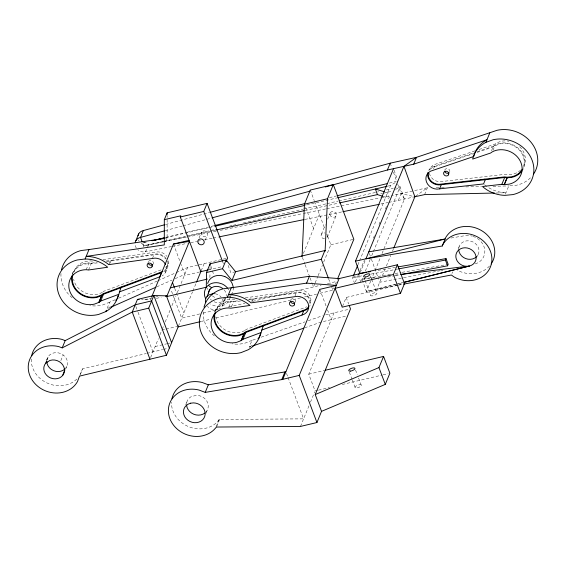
<?xml version="1.0" encoding="UTF-8"?>
<svg xmlns="http://www.w3.org/2000/svg" width="566" height="566" viewBox="0 0 566 566"><rect width="100%" height="100%" fill="white"/><g stroke="black" fill="none" stroke-linecap="round" stroke-linejoin="round"><path stroke-width="0.42" stroke-dasharray="2.83 2.12" d="M165.541 241.88L167.104 238.081L167.126 215.455M209.894 277.623L209.965 273.3M210.014 269.848L210.057 267.251M80.513 374.225L82.509 368.841L146.063 353.552M150.606 357.563L158.353 338.701M72.427 273.937L73.361 271.666M46.433 360.422L47.431 358.002M47.042 359.976L48.704 355.936M86.188 269.72L88.989 262.914L91.367 263.169L96.588 262.419M88.565 269.982L91.367 263.169M60.838 360.62L63.173 354.96M65.84 368.664L66.838 366.237M108.771 264.64L110.504 260.424L156.768 253.893A10.648 9.353 22.4 0 1 166.277 258.662M110.08 263.148L111.24 260.339M115.323 299.669L109.698 302.166L106.882 309.008A31.434 27.614 22.4 0 0 110.349 306.701M79.848 375.315L82.509 368.841M163.213 241.951L148.511 244.944L145.695 251.785A8.235 7.238 22.4 0 1 137.757 249.663M152.445 258.436L154.178 254.212M151.511 297.348L150.514 299.775L141.493 299.527M165.505 272.43L167.246 268.213M199.083 237.925L201.404 232.293M159.966 334.789L161.897 330.091L165.201 329.306M162.23 329.278L163.907 325.209M165.244 321.955L170.267 309.744M171.944 305.675L175.962 295.912M177.299 292.657L187.643 267.52L198.369 264.987M205.26 240.154L207.248 235.322A3.297 2.894 22.4 0 0 204.071 230.85A3.297 2.894 22.4 0 0 201.652 235.251A3.297 2.894 22.4 0 0 207.248 235.322M178.403 326.179L192.532 291.851M192.865 291.044L196.183 282.972M204.142 263.622L200.831 271.673L184.332 275.571M214.719 312.149L215.653 309.878M222.671 305.322L225.664 298.041M185.74 404.697L187.608 400.155M230.1 298.027L231.098 295.601M231.43 294.794L232.428 292.367A13.181 11.575 22.4 0 0 233.249 287.903M228.791 307.182L231.282 301.126L233.659 301.381L238.88 300.631M231.48 306.68L233.659 301.381M251.644 301.452L252.797 298.636L299.06 292.106A10.648 9.353 22.4 0 1 309.885 305.69M205.967 413.336L207.213 410.315M252.372 301.367L253.533 298.551M216.021 427.075L219.134 419.512L219.622 419.463L303.602 418.861L309.178 405.313M250.83 346.64L249.174 347.22L251.99 340.378L257.785 338.355M216.82 426.276L219.622 419.463M303.39 253.412L319.429 214.408M295.028 295.947L296.471 292.424M321.403 234.324L325.323 224.801M327.601 219.247L330.211 212.901M327.247 237.352L336.055 215.922A3.297 2.894 22.3 0 0 332.886 211.458A3.297 2.894 22.3 0 0 330.459 215.851A3.297 2.894 22.3 0 0 336.055 215.922M314.795 283.729L313.472 286.941L312.552 284.486M315.128 282.922L317.767 276.498M318.099 275.692L322.394 265.249M323.717 262.037L330.834 244.724L326.83 234.076M320.002 293.273L332.907 290.216L333.883 287.832M335.185 284.656L336.494 281.486L327.113 283.707M317.625 390.356L315.078 390.965L308.767 374.168L334.018 312.828M353.212 276.243L352.547 277.864L354.394 282.774M357.882 264.895L359.212 261.655M359.544 260.841L390.547 185.485L397.905 181M342.529 306.355L346.194 297.447L397.636 285.243M355.363 281.974L358.03 275.493M360.033 270.626L364.37 260.098M373.376 238.222L374.374 235.789M379.043 224.447L380.041 222.014M385.382 209.052L387.045 204.998M359.254 274.956L358.653 276.413L360.811 282.144M360.188 272.692L365.19 260.516M300.489 426.431L303.602 418.861L288.073 377.543M310.486 402.122L314.753 391.757M361.405 280.686L362.679 277.609M365.346 271.121L370.355 258.959M371.692 255.712L373.029 252.471M373.362 251.658L400.077 186.78L394.056 188.174M388.778 202.373L398.294 200.442L401.103 193.6L396.985 182.089M370.723 281.033L366.386 291.582L403.388 282.597M371.055 280.22L374.727 271.298M375.06 270.484L380.402 257.502M382.071 253.441L404.435 199.083L400.077 186.78L393.858 190.572M381.031 279.01L376.822 289.254L397.615 285.285M382.375 275.755L385.057 269.239M386.394 265.978L390.752 255.393M392.422 251.318L393.427 248.877M433.514 168.916L434.674 166.1L473.134 153.082M424.599 194.612L427.415 187.77L429.162 187.728M491.514 150.768L493.382 146.233L495.193 144.981A19.477 17.107 22.4 0 1 518.456 148.377A19.477 17.107 22.4 0 1 522.92 169.538M493.014 150.273L495.193 144.981M458.099 249.196L459.698 245.319M451.979 273.463L452.616 271.913M477.393 256.37L478.029 254.813M505.417 194.06L508.763 185.924L516.68 185.181A31.434 27.614 22.4 0 0 531.163 177.101M219.134 419.512L217.096 422.186A26.354 23.156 22.4 0 1 187.997 426.389A26.354 23.156 22.4 0 1 171.512 402.256M102.991 291.985L104.215 291.087L161.388 269.784M245.283 330.197L246.507 329.306L304.508 307.685A9.983 8.773 22.4 0 0 306.779 306.793M415.564 196.253L427.415 187.77L391.594 195.539M355.469 276.116L352.547 277.864L362.127 275.755M118.535 298.24L157.107 281.09M157.907 280.736L175.587 272.876M176.394 272.522L187.643 267.52M156.704 286.863L171.972 280.078M175.184 278.649L184.827 274.361L181.134 264.527M102.375 292.431L98.251 294.058A18.812 16.527 22.4 0 1 73.637 279.25M109.698 302.166L102.559 304.989A31.434 27.614 22.4 0 1 89.831 305.619M244.668 330.643L240.55 332.277A18.812 16.527 22.4 0 1 215.802 316.727M251.99 340.378L244.852 343.208A31.434 27.614 22.4 0 1 232.131 343.831M434.674 166.1L432.29 166.963A10.648 9.353 22.4 0 0 428.703 170.352M261.096 337.195L304.982 321.856M308.293 320.703L322.365 315.778M304.65 327.827L321.212 322.04L347.694 315.757M474.945 150.867L436.032 164.034A9.983 8.773 22.4 0 0 429.53 170.175M479.084 149.466L494.811 144.139L496.63 142.887L500.967 141.316A18.812 16.527 22.4 0 1 508.933 141.217M474.605 153.237L434.95 166.652A9.983 8.773 22.4 0 0 429.283 170.663M477.096 152.395L493.736 146.757L495.554 145.504L499.891 143.941A18.812 16.527 22.4 0 1 519.404 150.131A18.812 16.527 22.4 0 1 522.743 168.463M477.11 151.716L493.382 146.233M165.491 224.518L209.753 212.434M165.23 230.659L182.252 226.018M183.101 225.784L211.196 218.115M395.563 284.344L366.386 291.582L363.464 283.347M396.419 284.132L403.289 282.427M142.568 243.055L146.856 242.015L142.568 243.055L144.387 248.127M165.704 237.43L186.271 232.435M187.127 232.23L210.262 226.605M211.118 226.4L213.686 225.77M329.355 197.661L336.211 195.992M389.337 183.087L396.193 181.417M146.919 353.347L162.633 349.597M330.834 244.724L353.849 239.269M235.583 271.73L230.907 272.84L227.589 264.018M144.733 299.619L151.313 298.056M155.424 297.079L157.893 296.499M199.664 313.932L181.693 318.191L171.222 290.33M203.088 313.118L217.634 309.673M228.756 307.034L245.014 303.178M252.719 301.353L321.148 285.123M201.326 321.417L210.785 319.174M215.943 317.95L301.084 297.758M304.522 296.945L316.564 294.094M398.492 285.038L404.492 283.616M155.134 346.534L166.659 343.803M167.479 343.604L169.949 343.024M163.475 349.399L167.67 348.401M325.691 314.809L348.854 309.298M308.767 374.168L324.445 370.454M318.474 390.158L329.511 387.54M342.26 384.512L382.227 375.032M383.076 374.826L388.177 373.617M199.19 264.789L226.775 258.259M208.373 269.883L221.787 266.706M156.294 298.409L161.239 297.235M166.022 329.115L176.755 326.575M165.767 237.67L214.733 226.301M306.652 204.963L336.713 197.98M388.014 186.072L390.547 185.485M163.397 241.364L143.601 245.934L185.881 236.652M164.253 241.166L185.775 236.206M186.631 236.008L209.873 230.645M210.729 230.447L215.894 229.258M229.669 226.082L232.251 225.487M233.107 225.289L238.272 224.101M243.437 222.905L302.824 209.215M303.68 209.01L326.058 203.852M326.922 203.654L338.107 201.071M338.97 200.873L378.562 191.747M386.309 189.957L393.193 188.372M380.741 193.834L382.404 193.459M383.232 193.268L392.344 191.181M398.294 200.442L414.871 196.756L401.103 193.6L404.435 199.083M189.327 235.895L211.762 230.963M212.625 230.779L216.078 230.015M304.954 210.51L338.602 203.116M164.083 241.774L186.575 237.204M187.438 237.027L209.929 232.456M213.389 231.756L216.849 231.048M220.308 230.348L302.492 213.644M303.355 213.467L325.846 208.896M326.709 208.72L380.345 197.824M381.208 197.647L390.724 195.709M171.647 246.507L145.695 251.785L144.648 248.856M172.51 246.33L187.219 243.345M190.678 242.637L196.735 241.406M197.598 241.229L201.057 240.529M204.517 239.828L212.307 238.244M213.17 238.067L218.363 237.013M304.869 219.431L342.062 211.868M380.989 203.958L387.915 202.55M218.002 309.468L215.766 309.899A9.077 7.974 22.4 0 1 207.411 306.348M440.348 270.682L379.694 282.271L378.81 279.802M441.218 270.513L442.945 270.187M398.485 285.115L403.678 284.125M370.801 274.121L394.233 269.713M395.096 269.55L397.7 269.055M387.71 277.078L394.651 275.769M395.521 275.607L399.858 274.786M378.13 270.343L395.542 267.336M363.174 282.526L362.007 279.229L390.731 274.269M395.082 273.52L401.174 272.465M402.044 272.317L447.31 264.492M451.067 238.01L463.78 235.873A16.258 14.284 22.4 0 1 472.044 236.093M165.371 238.336L167.104 238.081M102.998 259.653L155.409 252.181A9.983 8.773 22.4 0 1 166.821 256.341M106.153 261.046L110.504 260.424L111.028 260.976M97.402 262.914L84.341 264.089A18.812 16.527 22.4 0 0 73.955 271.963M106.769 261.577L154.327 254.799A9.983 8.773 22.4 0 1 165.746 258.959M245.29 297.865L297.702 290.393A9.983 8.773 22.4 0 1 308.307 293.577A9.983 8.773 22.4 0 1 310.019 303.51M248.446 299.258L252.797 298.636L253.32 299.188M240.543 301.006L226.633 302.301A18.812 16.527 22.4 0 0 216.247 310.175M249.061 299.796L296.619 293.011A9.983 8.773 22.4 0 1 309.701 303.97M362.007 279.229L376.85 277.404M395.181 275.147L399.546 274.609M436.16 187.572L440.532 187.473M441.409 187.452L444.904 187.374M465.903 186.9L481.645 186.539M493.014 186.285L508.763 185.924M496.325 192.985L505.947 192.765A31.434 27.614 22.4 0 1 487.453 186.9M92.513 261.145L90.128 260.884L85.424 261.464A18.812 16.527 22.4 0 0 73.792 272.571M234.805 299.357L232.421 299.103L227.716 299.683A18.812 16.527 22.4 0 0 215.894 311.633M385.927 192.263L387.554 192.765L389.408 197.697M383.161 196.423L388.899 198.256M212.377 295.813L212.752 296.167A13.181 11.575 22.4 0 0 215.738 297.858M370.433 276.003L371.353 278.465M371.664 279.286L376.899 293.216A3.297 1.217 -20.6 0 1 372.428 295.891A3.297 1.217 -20.6 0 1 372.06 293.782A3.297 1.217 -20.6 0 1 376.899 293.216M364.221 278.161L364.837 279.795M365.141 280.616L370.688 295.374M310.274 190.063L314.243 200.612M314.547 201.425L324.672 228.339M346.194 297.447L348.656 303.999M305.69 207.481L313.614 228.544M328.62 278.819L330.459 283.707M331.683 286.962L332.907 290.216M355.554 370.023L357.365 374.833M358.568 378.038L361.285 385.255A3.297 1.217 -20.6 0 1 356.806 387.929A3.297 1.217 -20.6 0 1 356.439 385.814A3.297 1.217 -20.6 0 1 361.285 385.255M319.804 289.353L326.278 306.56M327.509 309.835L331.209 319.67M349.342 372.173L352.059 379.39M352.356 380.196L355.073 387.413M302.378 257.445L304.848 263.997M305.152 264.817L309.779 277.107M310.083 277.927L312.241 283.665M286.516 373.411L287.761 376.715M222.763 262.03L223.379 263.664M173.451 244.038L179.91 261.251M174.661 288.25L183.893 312.835M135.868 306.432L137.729 311.392M138.04 312.22L152.933 351.896M390.207 163.171L391.679 167.281M393.448 172.22L396.688 181.269M369.379 253.49L371.147 258.421M371.438 259.242L378.512 278.981M394.12 170.295L397.325 179.351M210.892 266.19L212.2 270.187M212.462 270.987L213.771 274.984M72.094 297.73A31.434 27.614 22.4 0 1 61.036 272.897M148.434 261.676A2.639 2.314 22.4 0 1 151.872 260.806A2.639 2.314 22.4 0 1 153.145 264.032M167.55 260.961A10.648 9.353 22.4 0 1 163.779 271.715M166.093 265.992A10.648 9.353 22.4 0 1 162.046 275.932M168.583 260.813A9.983 8.773 22.4 0 1 165.159 268.157M46.815 360.344A10.542 9.261 22.4 0 1 60.781 353.601A10.542 9.261 22.4 0 1 65.564 368.303M326.999 234.395A3.297 2.894 22.3 0 1 326.787 237.953M324.573 238.788A3.297 2.894 22.3 0 1 321.092 235.406A3.297 2.894 22.3 0 1 324.919 232.994M230.32 295.509A13.181 11.575 22.4 0 1 228.523 296.994M224.872 298.615A13.181 11.575 22.4 0 1 223.245 298.926M207.899 289.608A13.181 11.575 22.4 0 1 207.51 288.073M230.199 296.711A13.181 11.575 22.4 0 1 210.46 303.928M227.32 287.853A13.181 11.575 22.4 0 1 228.735 289.891M72.462 273.718A19.477 17.107 22.4 0 1 88.989 262.907M76.82 379.071A26.354 23.156 22.4 0 1 47.268 383.076A26.354 23.156 22.4 0 1 31.286 358.264M222.438 299.096A9.077 7.974 22.4 0 1 218.695 309.206M215.179 293.775A9.077 7.974 22.4 0 1 221.207 297.2M225.36 298.664A9.077 7.974 22.4 0 1 214.16 301.827M211.493 300.171A9.077 7.974 22.4 0 1 210.403 299.074M224.2 289.919A9.077 7.974 22.4 0 1 226.188 296.025M167.508 263.438A9.983 8.773 22.4 0 1 163.404 271.199M290.726 299.888A2.639 2.314 22.4 0 1 294.164 299.018A2.639 2.314 22.4 0 1 295.438 302.251M214.755 311.93A19.477 17.107 22.4 0 1 231.282 301.126M251.976 345.416A31.434 27.614 22.4 0 1 249.174 347.22M214.387 335.942A31.434 27.614 22.4 0 1 203.265 311.923M205.663 412.345A11.051 9.707 22.4 0 0 207.099 401.57A11.051 9.707 22.4 0 0 196.572 395.323L191.266 396.582A11.051 9.707 22.4 0 0 186.575 405.093M486.774 186.44A31.434 27.614 22.4 0 1 484.185 184.452M429.445 173.267A9.983 8.773 22.4 0 0 442.272 181.467L505.7 174.278L508.162 174.597L512.732 174.165A18.812 16.527 22.4 0 0 520.713 170.019M519.687 146.707A18.812 16.527 22.4 0 1 523.416 166.602M136.371 248.099A8.235 7.238 22.4 0 1 135.033 244.378M444.72 170.274A2.639 2.314 22.4 0 1 448.102 168.795A2.639 2.314 22.4 0 1 449.581 172.191M148.511 244.944A8.235 7.238 22.4 0 1 141.118 243.267M139.179 241.257A8.235 7.238 22.4 0 1 138.507 240.069M458.87 247.54A10.337 9.084 22.4 0 1 473.254 242.099A10.337 9.084 22.4 0 1 476.586 256.716M472.858 236.333A16.258 14.284 22.4 0 1 484.843 250.88A16.258 14.284 22.4 0 1 473.947 264.258M489.512 266.02A26.354 23.156 22.4 0 1 457.314 270.187"/><path stroke-width="0.85" d="M226.287 261.28L227.61 258.061L207.071 203.385L167.133 212.844L164.317 219.679L164.296 244.922L86.174 256.405A31.434 27.614 22.4 0 1 108.771 264.64L155.027 258.117A10.648 9.353 22.4 0 1 165.463 264.393M167.133 214.585L167.133 212.844M226.683 261.612L226.082 260.006L222.488 268.737L231.989 280.467L235.583 271.73L226.082 260.006L210.106 263.791L206.512 272.529L206.293 287.224L166.708 296.605L178.106 326.929L166.446 355.264L79.516 376.121L77.521 381.505A26.354 23.156 22.4 0 1 45.032 390.682A26.354 23.156 22.4 0 1 29.177 360.995A26.354 23.156 22.4 0 1 58.899 346.647L62.196 347.892L132.253 312.064L148.702 308.159L153.839 295.537L167.02 295.862L189.44 241.357L173.451 244.038L151.844 296.542M210.078 265.525L210.106 263.791M121.251 286.955L119.49 291.872A31.434 27.614 22.4 0 1 117.098 298.671M263.551 325.174L261.782 330.084A31.434 27.614 22.4 0 1 258.598 338.277M302.11 255.754L304.458 204.206L310.274 190.063L333.31 184.601L353.849 239.269L337.492 279.045M333.31 184.601L327.495 198.737L325.103 251.162L324.877 250.554L235.583 271.73M358.391 274.376L359.856 273.498L355.483 261.152L365.912 258.832L442.258 245.991L442.789 244.632A26.354 23.156 22.4 0 1 477.541 236.935A26.354 23.156 22.4 0 1 489.194 269.473A26.354 23.156 22.4 0 1 454.434 277.17L451.335 275.019L403.678 284.125M178.403 326.179L178.106 326.929L200.463 321.622M85.105 259.002A31.434 27.614 22.4 0 1 107.703 267.23L88.565 269.982L86.188 269.72A19.477 17.107 22.4 0 0 69.278 289.502A19.477 17.107 22.4 0 0 94.6 304.069L99.022 302.315L100.706 301.041L118.421 294.462A31.434 27.614 22.4 0 1 105.814 311.597L98.675 314.42A31.434 27.614 22.4 0 1 58.97 294.525A31.434 27.614 22.4 0 1 77.238 259.971L85.105 259.002L88.989 249.564L164.501 238.463M45.712 363.216L49.858 360.464L52.447 359.962A10.542 9.261 22.4 0 1 64.46 371.169A10.542 9.261 22.4 0 1 50.494 377.911A10.542 9.261 22.4 0 1 45.712 363.216L46.377 361.596M62.196 347.892L65.189 340.619L135.246 304.777L151.638 300.893L169.347 348.005M62.571 375.576L64.899 369.916M98.795 302.407L101.597 295.594M99.022 302.315L101.823 295.509L103.507 294.228L161.437 272.642L159.697 276.866L119.49 291.872M100.706 301.041L103.507 294.228M105.814 311.597L106.344 310.302M135.868 240.713L138.684 233.871M164.635 224.752L143.361 230.56L140.545 237.402A8.235 7.238 22.4 0 0 135.182 242.467M171.597 342.628L153.839 295.537L137.446 299.421L132.253 312.064L149.94 359.177M222.459 261.216L203.76 211.436L207.071 203.385M196.515 282.165L200.831 271.673L180.292 216.997L180.802 215.773L164.317 219.679M205.5 302.364A9.077 7.974 22.4 0 1 207.05 296.45L210.043 289.169L211.634 287.754A9.077 7.974 22.4 0 1 222.502 288.327M227.398 297.214A31.434 27.614 22.4 0 1 249.995 305.449L230.857 308.194L228.48 307.939A19.477 17.107 22.4 0 0 211.571 327.714A19.477 17.107 22.4 0 0 236.892 342.281L241.314 340.534L242.998 339.253L260.714 332.674A31.434 27.614 22.4 0 1 248.106 349.809L240.967 352.639A31.434 27.614 22.4 0 1 201.263 332.744A31.434 27.614 22.4 0 1 219.53 298.183L227.398 297.214L231.282 287.783L309.404 276.293L339.105 278.592L397.41 264.761L404.492 283.616L400.48 293.379L342.197 307.168L335.107 288.313L393.391 274.524L397.41 264.761M349.272 305.633L350.503 308.909L315.227 394.552L321.538 411.355L316.939 422.533L300.489 426.431L216.509 427.033L213.983 429.757A26.354 23.156 22.4 0 1 169.857 418.599A26.354 23.156 22.4 0 1 199.062 390.052L205.217 392.387L208.33 384.816L285.894 371.756L319.804 289.353L336.296 285.434L306.588 283.134L228.466 294.624A31.434 27.614 22.4 0 1 251.063 302.852L297.327 296.329A10.648 9.353 22.4 0 1 308.109 303.397A10.648 9.353 22.4 0 1 304.338 314.144L261.782 330.084M241.088 340.619L243.896 333.806M241.314 340.534L244.116 333.721L245.8 332.44L306.079 309.927A10.648 9.353 22.4 0 0 308.081 308.406M242.998 339.253L245.8 332.44M306.588 283.134L309.404 276.293M328.315 278.005L321.283 259.292L324.877 250.554M301.989 315.078L303.73 310.854M205.217 392.387L281.769 379.609L284.882 372.039M281.769 379.609L282.781 379.319L285.894 371.756M316.939 422.533L299.23 375.407L339.105 278.592M325.252 186.978L387.392 170.012L390.207 163.171L416.512 157.341L497.026 130.3A31.434 27.614 22.4 0 1 530.738 141.91A31.434 27.614 22.4 0 1 533.681 173.911M355.483 261.152L393.533 168.654L413.696 164.182L486.958 139.76A31.434 27.614 22.4 0 0 473.742 156.492L430.549 171.18A10.648 9.353 22.4 0 0 426.41 181.792A10.648 9.353 22.4 0 0 436.987 189.136L483.576 183.929L485.31 179.705L504.667 177.491L506.959 177.83L511.862 177.363A19.477 17.107 22.4 0 0 522.114 170.798M353.545 275.43L357.542 265.702M413.696 164.182L416.512 157.341L403.961 166.333L365.912 258.832L445.131 239.008L445.661 237.642A26.354 23.156 22.4 0 1 481.27 230.426A26.354 23.156 22.4 0 1 491.139 263.954M393.766 248.064L414.871 196.756L403.961 166.333M439.591 188.895L441.324 184.672L485.31 179.705L484.807 179.139M321.538 411.355L385.283 384.392L389.882 373.213L383.571 356.424L325.266 370.256M442.258 245.991L445.131 239.008L368.784 251.842M485.89 142.349L493.142 139.731A31.434 27.614 22.4 0 1 532.273 160.68A31.434 27.614 22.4 0 1 512.803 194.612L504.879 195.362A31.434 27.614 22.4 0 1 482.508 186.518L501.865 184.304L504.157 184.636L509.06 184.176A19.477 17.107 22.4 0 0 520.182 160.963A19.477 17.107 22.4 0 0 492.392 151.787L490.58 153.039L472.681 159.081A31.434 27.614 22.4 0 1 485.89 142.349L489.774 132.918M400.721 274.623L447.579 265.801L445.428 260.07L446.022 258.612L398.153 266.883M447.579 265.801L448.18 264.343L446.022 258.612M501.865 184.304L504.667 177.491M504.157 184.636L506.959 177.83M504.405 184.615L507.207 177.802M385.283 384.392L378.944 367.567L383.571 356.424M166.708 296.605L167.02 295.862L165.364 296.251M207.05 296.45L208.642 295.035L212.851 293.648A9.077 7.974 22.4 0 1 214.408 293.669M110.901 307.225L155.898 287.224M315.227 394.552L378.944 367.567M101.823 295.509L97.402 297.256A19.477 17.107 22.4 0 1 71.882 275.883M244.116 333.721L239.694 335.468A19.477 17.107 22.4 0 1 214.174 314.095M252.486 346.067L303.822 328.117M210.602 212.2L390.207 163.171M164.381 230.893L140.545 237.402L141.995 241.449M212.045 217.882L309.935 191.159M404.244 282.377L469.37 266.041A10.337 9.084 22.4 0 0 473.247 251.191A10.337 9.084 22.4 0 0 456.472 253.016A10.337 9.084 22.4 0 0 466.773 266.324L469.37 266.041L404.145 282.215M151.992 240.762L164.847 237.642M214.542 225.565L304.508 203.696M337.067 195.786L387.625 183.497M304.458 204.206L327.495 198.737M206.512 272.529L222.488 268.737M170.302 287.875L207.305 279.102M231.989 280.467L321.283 259.292M282.781 379.319L299.23 375.407M180.292 216.997L203.76 211.436M173.451 244.038L189.115 240.331M200.831 271.673L208.373 269.883M154.596 240.26L164.048 238.067M215.589 226.103L304.933 205.359M337.577 197.782L387.172 186.271M387.392 170.012L393.533 168.654M216.078 230.015L304.091 210.694M339.466 202.932L377.43 194.598L382.347 196.161M414.871 196.756L424.599 194.612L494.578 193.027M219.226 236.836L303.999 219.608M342.925 211.691L379.262 204.312M398.57 268.892L445.428 260.07M359.856 273.498L366.818 272.296M368.558 271.998L370.298 271.694M88.989 249.564L81.115 250.533A31.434 27.614 22.4 0 0 61.538 269.713M231.282 287.783L223.414 288.752A31.434 27.614 22.4 0 0 204.015 307.147M401.294 274.39L466.773 266.324M441.324 184.672L438.721 184.919A10.648 9.353 22.4 0 1 427.811 172.63M137.446 299.421L139.066 299.464M224.858 276.576L221.561 275.607A13.181 11.582 22.3 0 0 207.672 283.502M384.307 191.761L375.371 189.009L377.43 194.598M208.33 384.816L202.168 382.482A26.354 23.156 22.4 0 0 171.937 398.797M65.189 340.619L61.892 339.367A26.354 23.156 22.4 0 0 31.661 355.674M208.359 285.356L211.634 287.754M148.702 308.159L166.446 355.264M393.391 274.524L400.48 293.379M301.841 256.016L302.074 256.624M172.503 282.519L174.349 287.436M205.5 298.381C203.18 293.683 204.644 287.606 209.08 284.712A13.181 11.575 22.4 0 1 218.568 282.88L221.865 283.849A13.181 11.575 22.4 0 1 227.32 287.853M152.785 264.527A2.639 2.314 22.4 0 1 150.351 265.143L149.707 264.902A2.639 2.314 22.4 0 1 148.207 262.857M65.012 368.898A10.542 9.261 22.4 0 1 53.487 370.631A10.542 9.261 22.4 0 1 46.766 361.158M116.716 299.372A31.434 27.614 22.4 0 1 115.874 300.744M224.851 276.569A13.181 11.582 22.3 0 1 232.095 283.325L233.086 286.354A13.181 11.582 22.3 0 1 233.249 287.896M208.415 292.969A9.077 7.974 22.4 0 1 210.043 289.169M72.95 274.354A18.812 16.527 22.4 0 0 78.214 291.695A18.812 16.527 22.4 0 0 97.175 296.683L101.3 295.049L103.139 293.712L161.14 272.09A9.983 8.773 22.4 0 0 162.69 271.56M294.582 303.114A2.639 2.314 22.4 0 1 292.643 303.355L291.999 303.114A2.639 2.314 22.4 0 1 290.648 301.685M205.019 412.918A11.051 9.707 22.4 0 1 193.593 414.163A11.051 9.707 22.4 0 1 186.575 405.093M308.944 306.128A9.983 8.773 22.4 0 1 303.433 310.31L245.432 331.924L243.592 333.261L239.468 334.895A18.812 16.527 22.4 0 1 220.507 329.907A18.812 16.527 22.4 0 1 215.243 312.574M449.206 172.672A2.639 2.314 22.4 0 1 446.744 173.217L446.107 172.963A2.639 2.314 22.4 0 1 444.805 171.498M428.455 172.8A9.983 8.773 22.4 0 0 441.197 184.084L504.617 176.896L507.079 177.215L511.657 176.783A18.812 16.527 22.4 0 0 522.333 169.227M476.586 256.716A10.337 9.084 22.4 0 1 465.712 258.584A10.337 9.084 22.4 0 1 458.729 249.939M137.998 235.633A8.235 7.238 22.4 0 1 143.361 230.56M152.063 266.657L151.702 267.145A2.639 2.314 22.4 0 1 149.275 267.76L148.625 267.527A2.639 2.314 22.4 0 1 147.358 264.294A2.639 2.314 22.4 0 1 150.797 263.423A2.639 2.314 22.4 0 1 152.063 266.657M294.355 304.869L294.002 305.357A2.639 2.314 22.4 0 1 291.568 305.973L290.924 305.739A2.639 2.314 22.4 0 1 289.65 302.506A2.639 2.314 22.4 0 1 293.089 301.643A2.639 2.314 22.4 0 1 294.355 304.869M448.505 174.816L448.123 175.29A2.639 2.314 22.4 0 1 445.668 175.835L445.032 175.58A2.639 2.314 22.4 0 1 443.864 172.333A2.639 2.314 22.4 0 1 447.338 171.562A2.639 2.314 22.4 0 1 448.505 174.816M190.685 403.183L188.16 404.145A11.051 9.707 22.4 0 0 187.976 420.305A11.051 9.707 22.4 0 0 204.765 416.321A11.051 9.707 22.4 0 0 193.459 402.886L190.685 403.183M198.341 243.302A3.297 2.894 22.4 0 0 203.93 243.373A3.297 2.894 22.4 0 0 200.76 238.902A3.297 2.894 22.4 0 0 198.341 243.302M350.481 371.091A3.297 1.217 -20.6 0 0 354.953 368.416A3.297 1.217 -20.6 0 0 350.113 368.975A3.297 1.217 -20.6 0 0 350.481 371.091M365.339 277.036A3.297 1.217 -20.6 0 0 369.817 274.361A3.297 1.217 -20.6 0 0 364.971 274.927A3.297 1.217 -20.6 0 0 365.339 277.036"/></g></svg>
